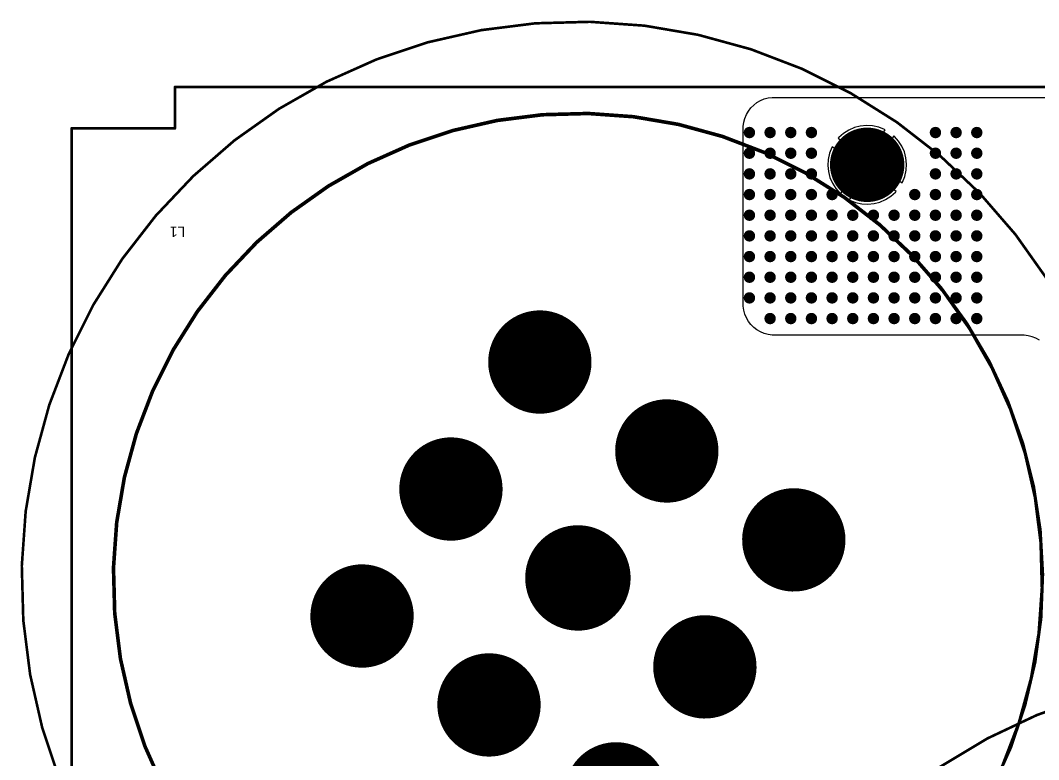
# Model space of a CAD drawing. Header units: millimetres. Extents: x -4 to 213, y -4 to 210.
# Drawn here: x 17.4 to 116, y 117.3 to 188.9 of the extents above; entities that cross this region are included whole.
import ezdxf

# ---------------------------------------------------------------- set-up
doc = ezdxf.new("R2010")
doc.units = ezdxf.units.MM
for name, color, linetype in [('BottomLayer', 5, 'Continuous'), ('BottomSolder', 6, 'Continuous'), ('Mechanical1', 6, 'Continuous'), ('Mechanical13', 56, 'Continuous'), ('Mechanical15', 56, 'Continuous'), ('MultiLayer', 9, 'Continuous'), ('PadHoleLayer', 156, 'Continuous'), ('TopLayer', 1, 'Continuous'), ('TopOverlay', 2, 'Continuous'), ('TopSolder', 216, 'Continuous'), ('ViaHoleLayer', 16, 'Continuous')]:
    doc.layers.add(name, color=color, linetype=linetype)

# ---------------------------------------------------------------- blocks, each defined once
blk = doc.blocks.new('DROSS__900_450_UH__R100230_041_000_33')
at = {"layer": 'Mechanical15', "const_width": 0.254}
blk.add_lwpolyline([(53.82509427999999, 0, 1), (-53.82509427999999, 0, 1)], format="xyb", close=True, dxfattribs=at)
blk = doc.blocks.new('DROSS__900_450_UH__R100230_041_000_48')
at = {"layer": 'BottomLayer'}
for points, const_width in [([(-2.50000008, 0, 1), (2.50000008, 0, 1)], 5.00000016), ([(47.04999987999999, 0, 1), (50.54999796, 0, 1)], 3.50000062)]:
    blk.add_lwpolyline(points, format="xyb", close=True, dxfattribs=dict(at, const_width=const_width))
at = {"layer": 'BottomSolder'}
for points, const_width in [([(-15.05080048, 15.00000048, 1), (-14.94920048, 15.00000048, 1)], 0.1016), ([(-0.05079746, 15.00000048, 1), (0.05080254, 15.00000048, 1)], 0.1016), ([(14.94920048, 15.00000048, 1), (15.05080048, 15.00000048, 1)], 0.1016), ([(-2.55080008, 0, 1), (2.55080008, 0, 1)], 5.101600159999999), ([(46.99919988, 0, 1), (50.60079795999999, 0, 1)], 3.60160062), ([(-15.05080048, 2.54e-06, 1), (-14.94920048, 2.54e-06, 1)], 0.1016), ([(14.94920048, -2.54e-06, 1), (15.05080048, -2.54e-06, 1)], 0.1016), ([(-0.05080254, -15.00000048, 1), (0.05079746, -15.00000048, 1)], 0.1016), ([(14.94920048, -15.00000048, 1), (15.05080048, -15.00000048, 1)], 0.1016)]:
    blk.add_lwpolyline(points, format="xyb", close=True, dxfattribs=dict(at, const_width=const_width))
at = {"layer": 'Mechanical13'}
for points, const_width in [([(44.90400722, 0, 1), (-44.90400722, 0, 1)], 0.254), ([(44.84050722, 0, 1), (44.96750721999999, 0, 1)], 0.127)]:
    blk.add_lwpolyline(points, format="xyb", close=True, dxfattribs=dict(at, const_width=const_width))
at = {"layer": 'Mechanical15'}
for points, const_width in [([(53.82509427999999, 0, 1), (-53.82509427999999, 0, 1)], 0.254), ([(53.76159428, 0, 1), (53.88859428, 0, 1)], 0.127)]:
    blk.add_lwpolyline(points, format="xyb", close=True, dxfattribs=dict(at, const_width=const_width))
at = {"layer": 'MultiLayer'}
for points, const_width in [([(-2.50000008, 0, 1), (2.50000008, 0, 1)], 5.00000016), ([(47.04999987999999, 0, 1), (50.54999796, 0, 1)], 3.50000062)]:
    blk.add_lwpolyline(points, format="xyb", close=True, dxfattribs=dict(at, const_width=const_width))
at = {"layer": 'PadHoleLayer'}
for points, const_width in [([(-17.50000056, 15.00000048, 1), (-12.5000004, 15.00000048, 1)], 5.00000016), ([(-2.49999754, 15.00000048, 1), (2.50000262, 15.00000048, 1)], 5.00000016), ([(12.5000004, 15.00000048, 1), (17.50000056, 15.00000048, 1)], 5.00000016), ([(-17.50000056, 2.54e-06, 1), (-12.5000004, 2.54e-06, 1)], 5.00000016), ([(12.5000004, -2.54e-06, 1), (17.50000056, -2.54e-06, 1)], 5.00000016), ([(-1.99999854, 0, 1), (1.99999854, 0, 1)], 3.99999962), ([(47.54999888, 0, 1), (50.04999896, 0, 1)], 2.50000008), ([(-17.50000056, -15.00000048, 1), (-12.5000004, -15.00000048, 1)], 5.00000016), ([(-2.50000262, -15.00000048, 1), (2.49999754, -15.00000048, 1)], 5.00000016), ([(12.5000004, -15.00000048, 1), (17.50000056, -15.00000048, 1)], 5.00000016)]:
    blk.add_lwpolyline(points, format="xyb", close=True, dxfattribs=dict(at, const_width=const_width))
at = {"layer": 'TopLayer'}
for points, const_width in [([(-2.50000008, 0, 1), (2.50000008, 0, 1)], 5.00000016), ([(47.04999987999999, 0, 1), (50.54999796, 0, 1)], 3.50000062)]:
    blk.add_lwpolyline(points, format="xyb", close=True, dxfattribs=dict(at, const_width=const_width))
at = {"layer": 'TopOverlay'}
for points, const_width in [([(44.99999889999999, 0, 1), (-44.99999889999999, 0, 1)], 0.254), ([(44.9364989, 0, 1), (45.0634989, 0, 1)], 0.127)]:
    blk.add_lwpolyline(points, format="xyb", close=True, dxfattribs=dict(at, const_width=const_width))
at = {"layer": 'TopSolder'}
for points, const_width in [([(-15.05080048, 15.00000048, 1), (-14.94920048, 15.00000048, 1)], 0.1016), ([(-0.05079746, 15.00000048, 1), (0.05080254, 15.00000048, 1)], 0.1016), ([(14.94920048, 15.00000048, 1), (15.05080048, 15.00000048, 1)], 0.1016), ([(-2.55080008, 0, 1), (2.55080008, 0, 1)], 5.101600159999999), ([(46.99919988, 0, 1), (50.60079795999999, 0, 1)], 3.60160062), ([(-15.05080048, 2.54e-06, 1), (-14.94920048, 2.54e-06, 1)], 0.1016), ([(14.94920048, -2.54e-06, 1), (15.05080048, -2.54e-06, 1)], 0.1016), ([(-0.05080254, -15.00000048, 1), (0.05079746, -15.00000048, 1)], 0.1016), ([(14.94920048, -15.00000048, 1), (15.05080048, -15.00000048, 1)], 0.1016)]:
    blk.add_lwpolyline(points, format="xyb", close=True, dxfattribs=dict(at, const_width=const_width))

msp = doc.modelspace()

# ---------------------------------------------------------------- linework, layer by layer
at = {"layer": 'BottomLayer'}
for p, q in [((89.4336032, 181.2468816), (89.81346527999999, 181.34866448)), ((89.81346527999999, 181.34866448), (90.2033629, 181.3999928)), ((90.2033629, 181.3999928), (90.39999445999999, 181.39999026)), ((90.39999445999999, 181.39999026), (144.39994234, 181.40000296)), ((87.90022551999999, 180.0702774), (88.13962814, 180.38227576)), ((88.13962814, 180.38227576), (88.4177048, 180.66035496)), ((88.4177048, 180.66035496), (88.72970061999999, 180.89975758)), ((88.72970061999999, 180.89975758), (89.07027652, 181.09638914)), ((89.07027652, 181.09638914), (89.4336032, 181.2468816)), ((87.45132369999999, 178.9865102), (87.55310404, 179.36637482)), ((87.55310404, 179.36637482), (87.70359649999999, 179.7297015)), ((87.70359649999999, 179.7297015), (87.90022551999999, 180.0702774)), ((87.39999791999999, 178.59661258), (87.45132369999999, 178.9865102)), ((87.40000046, 178.4000115), (87.39999791999999, 178.59661258)), ((87.40000554, 178.40000642), (87.40000046, 178.4000115)), ((87.40000046, 178.28036988), (87.400003, 178.39997594)), ((87.400003, 178.39997594), (87.40000807999999, 178.39997848)), ((87.40000807999999, 178.39997848), (87.40000554, 178.40000642)), ((87.39999538, 161.4000074), (87.40000046, 178.28036988)), ((87.39999284, 161.20337584), (87.39999538, 161.4000074)), ((87.45131862, 160.81347822), (87.39999284, 161.20337584)), ((87.55309896, 160.43361868), (87.45131862, 160.81347822)), ((87.70359142, 160.070292), (87.55309896, 160.43361868)), ((87.90022044, 159.7297161), (87.70359142, 160.070292)), ((88.13962052, 159.41772028), (87.90022044, 159.7297161)), ((88.41769717999999, 159.13964108), (88.13962052, 159.41772028)), ((88.72969046, 158.90023846), (88.41769717999999, 159.13964108)), ((89.07026382, 158.7036069), (88.72969046, 158.90023846)), ((89.43358796, 158.5531119), (89.07026382, 158.7036069)), ((89.8134475, 158.45132902), (89.43358796, 158.5531119)), ((90.20334512, 158.39999816), (89.8134475, 158.45132902)), ((90.39997414, 158.39999816), (90.20334512, 158.39999816)), ((90.399997, 158.39999562), (90.39997414, 158.39999816)), ((114.3999998, 158.39999308), (90.399997, 158.39999562)), ((114.59620718, 158.39357196), (114.3999998, 158.39999308)), ((114.98526914, 158.34235032), (114.59620718, 158.39357196)), ((115.36431588, 158.24078334), (114.98526914, 158.34235032)), ((115.72686278, 158.09061092), (115.36431588, 158.24078334)), ((116.06670716, 157.894401), (115.72686278, 158.09061092))]:
    msp.add_line(p, q, dxfattribs=at)
at = {"layer": 'BottomLayer', "const_width": 0.4499991}
for points in [[(87.77504669999999, 178.00009612, 1), (88.22504834, 178.00009612, 1)], [(89.77504778, 178.00009612, 1), (90.22504941999999, 178.00009612, 1)], [(91.77504886, 178.00009612, 1), (92.2250505, 178.00009612, 1)], [(93.77504993999999, 178.00009612, 1), (94.22505158, 178.00009612, 1)], [(105.77505642, 178.00009612, 1), (106.22505806, 178.00009612, 1)], [(107.7750575, 178.00009612, 1), (108.22505914, 178.00009612, 1)], [(109.77505858, 178.00009612, 1), (110.22506022, 178.00009612, 1)], [(87.77504669999999, 176.00009504, 1), (88.22504834, 176.00009504, 1)], [(89.77504778, 176.00009504, 1), (90.22504941999999, 176.00009504, 1)], [(91.77504886, 176.00009504, 1), (92.2250505, 176.00009504, 1)], [(93.77504993999999, 176.00009504, 1), (94.22505158, 176.00009504, 1)], [(105.77505642, 176.00009504, 1), (106.22505806, 176.00009504, 1)], [(107.7750575, 176.00009504, 1), (108.22505914, 176.00009504, 1)], [(109.77505858, 176.00009504, 1), (110.22506022, 176.00009504, 1)], [(87.77504669999999, 174.00009396, 1), (88.22504834, 174.00009396, 1)], [(89.77504778, 174.00009396, 1), (90.22504941999999, 174.00009396, 1)], [(91.77504886, 174.00009396, 1), (92.2250505, 174.00009396, 1)], [(93.77504993999999, 174.00009396, 1), (94.22505158, 174.00009396, 1)], [(105.77505642, 174.00009396, 1), (106.22505806, 174.00009396, 1)], [(107.7750575, 174.00009396, 1), (108.22505914, 174.00009396, 1)], [(109.77505858, 174.00009396, 1), (110.22506022, 174.00009396, 1)], [(87.77504669999999, 172.00009288, 1), (88.22504834, 172.00009288, 1)], [(89.77504778, 172.00009288, 1), (90.22504941999999, 172.00009288, 1)], [(91.77504886, 172.00009288, 1), (92.2250505, 172.00009288, 1)], [(93.77504993999999, 172.00009288, 1), (94.22505158, 172.00009288, 1)], [(95.77505101999999, 172.00009288, 1), (96.22505265999999, 172.00009288, 1)], [(103.77505534, 172.00009288, 1), (104.22505698, 172.00009288, 1)], [(105.77505642, 172.00009288, 1), (106.22505806, 172.00009288, 1)], [(107.7750575, 172.00009288, 1), (108.22505914, 172.00009288, 1)], [(109.77505858, 172.00009288, 1), (110.22506022, 172.00009288, 1)], [(87.77504669999999, 170.0000918, 1), (88.22504834, 170.0000918, 1)], [(89.77504778, 170.0000918, 1), (90.22504941999999, 170.0000918, 1)], [(91.77504886, 170.0000918, 1), (92.2250505, 170.0000918, 1)], [(93.77504993999999, 170.0000918, 1), (94.22505158, 170.0000918, 1)], [(95.77505101999999, 170.0000918, 1), (96.22505265999999, 170.0000918, 1)], [(97.7750521, 170.0000918, 1), (98.22505373999999, 170.0000918, 1)], [(99.77505318, 170.0000918, 1), (100.22505482, 170.0000918, 1)], [(101.77505426, 170.0000918, 1), (102.2250559, 170.0000918, 1)], [(103.77505534, 170.0000918, 1), (104.22505698, 170.0000918, 1)], [(105.77505642, 170.0000918, 1), (106.22505806, 170.0000918, 1)], [(107.7750575, 170.0000918, 1), (108.22505914, 170.0000918, 1)], [(109.77505858, 170.0000918, 1), (110.22506022, 170.0000918, 1)], [(87.77504669999999, 168.00009072, 1), (88.22504834, 168.00009072, 1)], [(89.77504778, 168.00009072, 1), (90.22504941999999, 168.00009072, 1)], [(91.77504886, 168.00009072, 1), (92.2250505, 168.00009072, 1)], [(93.77504993999999, 168.00009072, 1), (94.22505158, 168.00009072, 1)], [(95.77505101999999, 168.00009072, 1), (96.22505265999999, 168.00009072, 1)], [(97.7750521, 168.00009072, 1), (98.22505373999999, 168.00009072, 1)], [(99.77505318, 168.00009072, 1), (100.22505482, 168.00009072, 1)], [(101.77505426, 168.00009072, 1), (102.2250559, 168.00009072, 1)], [(103.77505534, 168.00009072, 1), (104.22505698, 168.00009072, 1)], [(105.77505642, 168.00009072, 1), (106.22505806, 168.00009072, 1)], [(107.7750575, 168.00009072, 1), (108.22505914, 168.00009072, 1)], [(109.77505858, 168.00009072, 1), (110.22506022, 168.00009072, 1)], [(87.77504669999999, 166.00008964, 1), (88.22504834, 166.00008964, 1)], [(89.77504778, 166.00008964, 1), (90.22504941999999, 166.00008964, 1)], [(91.77504886, 166.00008964, 1), (92.2250505, 166.00008964, 1)], [(93.77504993999999, 166.00008964, 1), (94.22505158, 166.00008964, 1)], [(95.77505101999999, 166.00008964, 1), (96.22505265999999, 166.00008964, 1)], [(97.7750521, 166.00008964, 1), (98.22505373999999, 166.00008964, 1)], [(99.77505318, 166.00008964, 1), (100.22505482, 166.00008964, 1)], [(101.77505426, 166.00008964, 1), (102.2250559, 166.00008964, 1)], [(103.77505534, 166.00008964, 1), (104.22505698, 166.00008964, 1)], [(105.77505642, 166.00008964, 1), (106.22505806, 166.00008964, 1)], [(107.7750575, 166.00008964, 1), (108.22505914, 166.00008964, 1)], [(109.77505858, 166.00008964, 1), (110.22506022, 166.00008964, 1)], [(87.77504669999999, 164.00008856, 1), (88.22504834, 164.00008856, 1)], [(89.77504778, 164.00008856, 1), (90.22504941999999, 164.00008856, 1)], [(91.77504886, 164.00008856, 1), (92.2250505, 164.00008856, 1)], [(93.77504993999999, 164.00008856, 1), (94.22505158, 164.00008856, 1)], [(95.77505101999999, 164.00008856, 1), (96.22505265999999, 164.00008856, 1)], [(97.7750521, 164.00008856, 1), (98.22505373999999, 164.00008856, 1)], [(99.77505318, 164.00008856, 1), (100.22505482, 164.00008856, 1)], [(101.77505426, 164.00008856, 1), (102.2250559, 164.00008856, 1)], [(103.77505534, 164.00008856, 1), (104.22505698, 164.00008856, 1)], [(105.77505642, 164.00008856, 1), (106.22505806, 164.00008856, 1)], [(107.7750575, 164.00008856, 1), (108.22505914, 164.00008856, 1)], [(109.77505858, 164.00008856, 1), (110.22506022, 164.00008856, 1)], [(87.77504669999999, 162.00008748, 1), (88.22504834, 162.00008748, 1)], [(89.77504778, 162.00008748, 1), (90.22504941999999, 162.00008748, 1)], [(91.77504886, 162.00008748, 1), (92.2250505, 162.00008748, 1)], [(93.77504993999999, 162.00008748, 1), (94.22505158, 162.00008748, 1)], [(95.77505101999999, 162.00008748, 1), (96.22505265999999, 162.00008748, 1)], [(97.7750521, 162.00008748, 1), (98.22505373999999, 162.00008748, 1)], [(99.77505318, 162.00008748, 1), (100.22505482, 162.00008748, 1)], [(101.77505426, 162.00008748, 1), (102.2250559, 162.00008748, 1)], [(103.77505534, 162.00008748, 1), (104.22505698, 162.00008748, 1)], [(105.77505642, 162.00008748, 1), (106.22505806, 162.00008748, 1)], [(107.7750575, 162.00008748, 1), (108.22505914, 162.00008748, 1)], [(109.77505858, 162.00008748, 1), (110.22506022, 162.00008748, 1)], [(89.77504778, 160.0000864, 1), (90.22504941999999, 160.0000864, 1)], [(91.77504886, 160.0000864, 1), (92.2250505, 160.0000864, 1)], [(93.77504993999999, 160.0000864, 1), (94.22505158, 160.0000864, 1)], [(95.77505101999999, 160.0000864, 1), (96.22505265999999, 160.0000864, 1)], [(97.7750521, 160.0000864, 1), (98.22505373999999, 160.0000864, 1)], [(99.77505318, 160.0000864, 1), (100.22505482, 160.0000864, 1)], [(101.77505426, 160.0000864, 1), (102.2250559, 160.0000864, 1)], [(103.77505534, 160.0000864, 1), (104.22505698, 160.0000864, 1)], [(105.77505642, 160.0000864, 1), (106.22505806, 160.0000864, 1)], [(107.7750575, 160.0000864, 1), (108.22505914, 160.0000864, 1)], [(109.77505858, 160.0000864, 1), (110.22506022, 160.0000864, 1)]]:
    msp.add_lwpolyline(points, format="xyb", close=True, dxfattribs=at)
at = {"layer": 'BottomSolder', "const_width": 0.5515991}
for points in [[(87.7242467, 178.00009612, 1), (88.27584834, 178.00009612, 1)], [(89.72424778, 178.00009612, 1), (90.27584942, 178.00009612, 1)], [(91.72424885999999, 178.00009612, 1), (92.27585049999999, 178.00009612, 1)], [(93.72424993999999, 178.00009612, 1), (94.27585158, 178.00009612, 1)], [(105.72425642, 178.00009612, 1), (106.27585806, 178.00009612, 1)], [(107.7242575, 178.00009612, 1), (108.27585914, 178.00009612, 1)], [(109.72425858, 178.00009612, 1), (110.27586022, 178.00009612, 1)], [(87.7242467, 176.00009504, 1), (88.27584834, 176.00009504, 1)], [(89.72424778, 176.00009504, 1), (90.27584942, 176.00009504, 1)], [(91.72424885999999, 176.00009504, 1), (92.27585049999999, 176.00009504, 1)], [(93.72424993999999, 176.00009504, 1), (94.27585158, 176.00009504, 1)], [(105.72425642, 176.00009504, 1), (106.27585806, 176.00009504, 1)], [(107.7242575, 176.00009504, 1), (108.27585914, 176.00009504, 1)], [(109.72425858, 176.00009504, 1), (110.27586022, 176.00009504, 1)], [(87.7242467, 174.00009396, 1), (88.27584834, 174.00009396, 1)], [(89.72424778, 174.00009396, 1), (90.27584942, 174.00009396, 1)], [(91.72424885999999, 174.00009396, 1), (92.27585049999999, 174.00009396, 1)], [(93.72424993999999, 174.00009396, 1), (94.27585158, 174.00009396, 1)], [(105.72425642, 174.00009396, 1), (106.27585806, 174.00009396, 1)], [(107.7242575, 174.00009396, 1), (108.27585914, 174.00009396, 1)], [(109.72425858, 174.00009396, 1), (110.27586022, 174.00009396, 1)], [(87.7242467, 172.00009288, 1), (88.27584834, 172.00009288, 1)], [(89.72424778, 172.00009288, 1), (90.27584942, 172.00009288, 1)], [(91.72424885999999, 172.00009288, 1), (92.27585049999999, 172.00009288, 1)], [(93.72424993999999, 172.00009288, 1), (94.27585158, 172.00009288, 1)], [(95.72425102, 172.00009288, 1), (96.27585266, 172.00009288, 1)], [(103.72425534, 172.00009288, 1), (104.27585698, 172.00009288, 1)], [(105.72425642, 172.00009288, 1), (106.27585806, 172.00009288, 1)], [(107.7242575, 172.00009288, 1), (108.27585914, 172.00009288, 1)], [(109.72425858, 172.00009288, 1), (110.27586022, 172.00009288, 1)], [(87.7242467, 170.0000918, 1), (88.27584834, 170.0000918, 1)], [(89.72424778, 170.0000918, 1), (90.27584942, 170.0000918, 1)], [(91.72424885999999, 170.0000918, 1), (92.27585049999999, 170.0000918, 1)], [(93.72424993999999, 170.0000918, 1), (94.27585158, 170.0000918, 1)], [(95.72425102, 170.0000918, 1), (96.27585266, 170.0000918, 1)], [(97.7242521, 170.0000918, 1), (98.27585373999999, 170.0000918, 1)], [(99.72425317999999, 170.0000918, 1), (100.27585482, 170.0000918, 1)], [(101.72425426, 170.0000918, 1), (102.2758559, 170.0000918, 1)], [(103.72425534, 170.0000918, 1), (104.27585698, 170.0000918, 1)], [(105.72425642, 170.0000918, 1), (106.27585806, 170.0000918, 1)], [(107.7242575, 170.0000918, 1), (108.27585914, 170.0000918, 1)], [(109.72425858, 170.0000918, 1), (110.27586022, 170.0000918, 1)], [(87.7242467, 168.00009072, 1), (88.27584834, 168.00009072, 1)], [(89.72424778, 168.00009072, 1), (90.27584942, 168.00009072, 1)], [(91.72424885999999, 168.00009072, 1), (92.27585049999999, 168.00009072, 1)], [(93.72424993999999, 168.00009072, 1), (94.27585158, 168.00009072, 1)], [(95.72425102, 168.00009072, 1), (96.27585266, 168.00009072, 1)], [(97.7242521, 168.00009072, 1), (98.27585373999999, 168.00009072, 1)], [(99.72425317999999, 168.00009072, 1), (100.27585482, 168.00009072, 1)], [(101.72425426, 168.00009072, 1), (102.2758559, 168.00009072, 1)], [(103.72425534, 168.00009072, 1), (104.27585698, 168.00009072, 1)], [(105.72425642, 168.00009072, 1), (106.27585806, 168.00009072, 1)], [(107.7242575, 168.00009072, 1), (108.27585914, 168.00009072, 1)], [(109.72425858, 168.00009072, 1), (110.27586022, 168.00009072, 1)], [(87.7242467, 166.00008964, 1), (88.27584834, 166.00008964, 1)], [(89.72424778, 166.00008964, 1), (90.27584942, 166.00008964, 1)], [(91.72424885999999, 166.00008964, 1), (92.27585049999999, 166.00008964, 1)], [(93.72424993999999, 166.00008964, 1), (94.27585158, 166.00008964, 1)], [(95.72425102, 166.00008964, 1), (96.27585266, 166.00008964, 1)], [(97.7242521, 166.00008964, 1), (98.27585373999999, 166.00008964, 1)], [(99.72425317999999, 166.00008964, 1), (100.27585482, 166.00008964, 1)], [(101.72425426, 166.00008964, 1), (102.2758559, 166.00008964, 1)], [(103.72425534, 166.00008964, 1), (104.27585698, 166.00008964, 1)], [(105.72425642, 166.00008964, 1), (106.27585806, 166.00008964, 1)], [(107.7242575, 166.00008964, 1), (108.27585914, 166.00008964, 1)], [(109.72425858, 166.00008964, 1), (110.27586022, 166.00008964, 1)], [(87.7242467, 164.00008856, 1), (88.27584834, 164.00008856, 1)], [(89.72424778, 164.00008856, 1), (90.27584942, 164.00008856, 1)], [(91.72424885999999, 164.00008856, 1), (92.27585049999999, 164.00008856, 1)], [(93.72424993999999, 164.00008856, 1), (94.27585158, 164.00008856, 1)], [(95.72425102, 164.00008856, 1), (96.27585266, 164.00008856, 1)], [(97.7242521, 164.00008856, 1), (98.27585373999999, 164.00008856, 1)], [(99.72425317999999, 164.00008856, 1), (100.27585482, 164.00008856, 1)], [(101.72425426, 164.00008856, 1), (102.2758559, 164.00008856, 1)], [(103.72425534, 164.00008856, 1), (104.27585698, 164.00008856, 1)], [(105.72425642, 164.00008856, 1), (106.27585806, 164.00008856, 1)], [(107.7242575, 164.00008856, 1), (108.27585914, 164.00008856, 1)], [(109.72425858, 164.00008856, 1), (110.27586022, 164.00008856, 1)], [(87.7242467, 162.00008748, 1), (88.27584834, 162.00008748, 1)], [(89.72424778, 162.00008748, 1), (90.27584942, 162.00008748, 1)], [(91.72424885999999, 162.00008748, 1), (92.27585049999999, 162.00008748, 1)], [(93.72424993999999, 162.00008748, 1), (94.27585158, 162.00008748, 1)], [(95.72425102, 162.00008748, 1), (96.27585266, 162.00008748, 1)], [(97.7242521, 162.00008748, 1), (98.27585373999999, 162.00008748, 1)], [(99.72425317999999, 162.00008748, 1), (100.27585482, 162.00008748, 1)], [(101.72425426, 162.00008748, 1), (102.2758559, 162.00008748, 1)], [(103.72425534, 162.00008748, 1), (104.27585698, 162.00008748, 1)], [(105.72425642, 162.00008748, 1), (106.27585806, 162.00008748, 1)], [(107.7242575, 162.00008748, 1), (108.27585914, 162.00008748, 1)], [(109.72425858, 162.00008748, 1), (110.27586022, 162.00008748, 1)], [(89.72424778, 160.0000864, 1), (90.27584942, 160.0000864, 1)], [(91.72424885999999, 160.0000864, 1), (92.27585049999999, 160.0000864, 1)], [(93.72424993999999, 160.0000864, 1), (94.27585158, 160.0000864, 1)], [(95.72425102, 160.0000864, 1), (96.27585266, 160.0000864, 1)], [(97.7242521, 160.0000864, 1), (98.27585373999999, 160.0000864, 1)], [(99.72425317999999, 160.0000864, 1), (100.27585482, 160.0000864, 1)], [(101.72425426, 160.0000864, 1), (102.2758559, 160.0000864, 1)], [(103.72425534, 160.0000864, 1), (104.27585698, 160.0000864, 1)], [(105.72425642, 160.0000864, 1), (106.27585806, 160.0000864, 1)], [(107.7242575, 160.0000864, 1), (108.27585914, 160.0000864, 1)], [(109.72425858, 160.0000864, 1), (110.27586022, 160.0000864, 1)]]:
    msp.add_lwpolyline(points, format="xyb", close=True, dxfattribs=at)
at = {"layer": 'Mechanical1', "const_width": 0.254}
for points in [[(32.40000124, 182.40000096), (175.39999972, 182.40000096)], [(32.40000124, 178.3999988), (32.40000124, 182.40000096)], [(22.40000092, 30.40000016), (22.40000092, 178.3999988)], [(22.40000092, 178.3999988), (32.40000124, 178.3999988)]]:
    msp.add_lwpolyline(points, dxfattribs=at)
at = {"layer": 'Mechanical1', "const_width": 0.127}
for points in [[(32.33650124, 182.40000096, 1), (32.46350124, 182.40000096, 1)], [(32.33650124, 182.40000096, 1), (32.46350124, 182.40000096, 1)], [(22.33650092, 178.3999988, 1), (22.46350092, 178.3999988, 1)], [(22.33650092, 178.3999988, 1), (22.46350092, 178.3999988, 1)], [(32.33650124, 178.3999988, 1), (32.46350124, 178.3999988, 1)], [(32.33650124, 178.3999988, 1), (32.46350124, 178.3999988, 1)]]:
    msp.add_lwpolyline(points, format="xyb", close=True, dxfattribs=at)
at = {"layer": 'MultiLayer', "const_width": 0.4499991}
for points in [[(87.77504669999999, 178.00009612, 1), (88.22504834, 178.00009612, 1)], [(89.77504778, 178.00009612, 1), (90.22504941999999, 178.00009612, 1)], [(91.77504886, 178.00009612, 1), (92.2250505, 178.00009612, 1)], [(93.77504993999999, 178.00009612, 1), (94.22505158, 178.00009612, 1)], [(105.77505642, 178.00009612, 1), (106.22505806, 178.00009612, 1)], [(107.7750575, 178.00009612, 1), (108.22505914, 178.00009612, 1)], [(109.77505858, 178.00009612, 1), (110.22506022, 178.00009612, 1)], [(87.77504669999999, 176.00009504, 1), (88.22504834, 176.00009504, 1)], [(89.77504778, 176.00009504, 1), (90.22504941999999, 176.00009504, 1)], [(91.77504886, 176.00009504, 1), (92.2250505, 176.00009504, 1)], [(93.77504993999999, 176.00009504, 1), (94.22505158, 176.00009504, 1)], [(105.77505642, 176.00009504, 1), (106.22505806, 176.00009504, 1)], [(107.7750575, 176.00009504, 1), (108.22505914, 176.00009504, 1)], [(109.77505858, 176.00009504, 1), (110.22506022, 176.00009504, 1)], [(87.77504669999999, 174.00009396, 1), (88.22504834, 174.00009396, 1)], [(89.77504778, 174.00009396, 1), (90.22504941999999, 174.00009396, 1)], [(91.77504886, 174.00009396, 1), (92.2250505, 174.00009396, 1)], [(93.77504993999999, 174.00009396, 1), (94.22505158, 174.00009396, 1)], [(105.77505642, 174.00009396, 1), (106.22505806, 174.00009396, 1)], [(107.7750575, 174.00009396, 1), (108.22505914, 174.00009396, 1)], [(109.77505858, 174.00009396, 1), (110.22506022, 174.00009396, 1)], [(87.77504669999999, 172.00009288, 1), (88.22504834, 172.00009288, 1)], [(89.77504778, 172.00009288, 1), (90.22504941999999, 172.00009288, 1)], [(91.77504886, 172.00009288, 1), (92.2250505, 172.00009288, 1)], [(93.77504993999999, 172.00009288, 1), (94.22505158, 172.00009288, 1)], [(95.77505101999999, 172.00009288, 1), (96.22505265999999, 172.00009288, 1)], [(103.77505534, 172.00009288, 1), (104.22505698, 172.00009288, 1)], [(105.77505642, 172.00009288, 1), (106.22505806, 172.00009288, 1)], [(107.7750575, 172.00009288, 1), (108.22505914, 172.00009288, 1)], [(109.77505858, 172.00009288, 1), (110.22506022, 172.00009288, 1)], [(87.77504669999999, 170.0000918, 1), (88.22504834, 170.0000918, 1)], [(89.77504778, 170.0000918, 1), (90.22504941999999, 170.0000918, 1)], [(91.77504886, 170.0000918, 1), (92.2250505, 170.0000918, 1)], [(93.77504993999999, 170.0000918, 1), (94.22505158, 170.0000918, 1)], [(95.77505101999999, 170.0000918, 1), (96.22505265999999, 170.0000918, 1)], [(97.7750521, 170.0000918, 1), (98.22505373999999, 170.0000918, 1)], [(99.77505318, 170.0000918, 1), (100.22505482, 170.0000918, 1)], [(101.77505426, 170.0000918, 1), (102.2250559, 170.0000918, 1)], [(103.77505534, 170.0000918, 1), (104.22505698, 170.0000918, 1)], [(105.77505642, 170.0000918, 1), (106.22505806, 170.0000918, 1)], [(107.7750575, 170.0000918, 1), (108.22505914, 170.0000918, 1)], [(109.77505858, 170.0000918, 1), (110.22506022, 170.0000918, 1)], [(87.77504669999999, 168.00009072, 1), (88.22504834, 168.00009072, 1)], [(89.77504778, 168.00009072, 1), (90.22504941999999, 168.00009072, 1)], [(91.77504886, 168.00009072, 1), (92.2250505, 168.00009072, 1)], [(93.77504993999999, 168.00009072, 1), (94.22505158, 168.00009072, 1)], [(95.77505101999999, 168.00009072, 1), (96.22505265999999, 168.00009072, 1)], [(97.7750521, 168.00009072, 1), (98.22505373999999, 168.00009072, 1)], [(99.77505318, 168.00009072, 1), (100.22505482, 168.00009072, 1)], [(101.77505426, 168.00009072, 1), (102.2250559, 168.00009072, 1)], [(103.77505534, 168.00009072, 1), (104.22505698, 168.00009072, 1)], [(105.77505642, 168.00009072, 1), (106.22505806, 168.00009072, 1)], [(107.7750575, 168.00009072, 1), (108.22505914, 168.00009072, 1)], [(109.77505858, 168.00009072, 1), (110.22506022, 168.00009072, 1)], [(87.77504669999999, 166.00008964, 1), (88.22504834, 166.00008964, 1)], [(89.77504778, 166.00008964, 1), (90.22504941999999, 166.00008964, 1)], [(91.77504886, 166.00008964, 1), (92.2250505, 166.00008964, 1)], [(93.77504993999999, 166.00008964, 1), (94.22505158, 166.00008964, 1)], [(95.77505101999999, 166.00008964, 1), (96.22505265999999, 166.00008964, 1)], [(97.7750521, 166.00008964, 1), (98.22505373999999, 166.00008964, 1)], [(99.77505318, 166.00008964, 1), (100.22505482, 166.00008964, 1)], [(101.77505426, 166.00008964, 1), (102.2250559, 166.00008964, 1)], [(103.77505534, 166.00008964, 1), (104.22505698, 166.00008964, 1)], [(105.77505642, 166.00008964, 1), (106.22505806, 166.00008964, 1)], [(107.7750575, 166.00008964, 1), (108.22505914, 166.00008964, 1)], [(109.77505858, 166.00008964, 1), (110.22506022, 166.00008964, 1)], [(87.77504669999999, 164.00008856, 1), (88.22504834, 164.00008856, 1)], [(89.77504778, 164.00008856, 1), (90.22504941999999, 164.00008856, 1)], [(91.77504886, 164.00008856, 1), (92.2250505, 164.00008856, 1)], [(93.77504993999999, 164.00008856, 1), (94.22505158, 164.00008856, 1)], [(95.77505101999999, 164.00008856, 1), (96.22505265999999, 164.00008856, 1)], [(97.7750521, 164.00008856, 1), (98.22505373999999, 164.00008856, 1)], [(99.77505318, 164.00008856, 1), (100.22505482, 164.00008856, 1)], [(101.77505426, 164.00008856, 1), (102.2250559, 164.00008856, 1)], [(103.77505534, 164.00008856, 1), (104.22505698, 164.00008856, 1)], [(105.77505642, 164.00008856, 1), (106.22505806, 164.00008856, 1)], [(107.7750575, 164.00008856, 1), (108.22505914, 164.00008856, 1)], [(109.77505858, 164.00008856, 1), (110.22506022, 164.00008856, 1)], [(87.77504669999999, 162.00008748, 1), (88.22504834, 162.00008748, 1)], [(89.77504778, 162.00008748, 1), (90.22504941999999, 162.00008748, 1)], [(91.77504886, 162.00008748, 1), (92.2250505, 162.00008748, 1)], [(93.77504993999999, 162.00008748, 1), (94.22505158, 162.00008748, 1)], [(95.77505101999999, 162.00008748, 1), (96.22505265999999, 162.00008748, 1)], [(97.7750521, 162.00008748, 1), (98.22505373999999, 162.00008748, 1)], [(99.77505318, 162.00008748, 1), (100.22505482, 162.00008748, 1)], [(101.77505426, 162.00008748, 1), (102.2250559, 162.00008748, 1)], [(103.77505534, 162.00008748, 1), (104.22505698, 162.00008748, 1)], [(105.77505642, 162.00008748, 1), (106.22505806, 162.00008748, 1)], [(107.7750575, 162.00008748, 1), (108.22505914, 162.00008748, 1)], [(109.77505858, 162.00008748, 1), (110.22506022, 162.00008748, 1)], [(89.77504778, 160.0000864, 1), (90.22504941999999, 160.0000864, 1)], [(91.77504886, 160.0000864, 1), (92.2250505, 160.0000864, 1)], [(93.77504993999999, 160.0000864, 1), (94.22505158, 160.0000864, 1)], [(95.77505101999999, 160.0000864, 1), (96.22505265999999, 160.0000864, 1)], [(97.7750521, 160.0000864, 1), (98.22505373999999, 160.0000864, 1)], [(99.77505318, 160.0000864, 1), (100.22505482, 160.0000864, 1)], [(101.77505426, 160.0000864, 1), (102.2250559, 160.0000864, 1)], [(103.77505534, 160.0000864, 1), (104.22505698, 160.0000864, 1)], [(105.77505642, 160.0000864, 1), (106.22505806, 160.0000864, 1)], [(107.7750575, 160.0000864, 1), (108.22505914, 160.0000864, 1)], [(109.77505858, 160.0000864, 1), (110.22506022, 160.0000864, 1)]]:
    msp.add_lwpolyline(points, format="xyb", close=True, dxfattribs=at)
at = {"layer": 'TopLayer'}
for p, q in [((89.43359557999999, 181.24688668), (89.8134602, 181.34866956)), ((89.8134602, 181.34866956), (90.2033629, 181.39999534)), ((90.2033629, 181.39999534), (90.39999445999999, 181.39999026)), ((90.39999445999999, 181.39999026), (141.89982288, 181.40001058)), ((87.90021028, 180.07027486), (88.13961035999999, 180.38227576)), ((88.13961035999999, 180.38227576), (88.41768956, 180.6603575)), ((88.41768956, 180.6603575), (88.72968791999999, 180.89976266)), ((88.72968791999999, 180.89976266), (89.07026635999999, 181.09639422)), ((89.07026635999999, 181.09639422), (89.43359557999999, 181.24688668)), ((87.45131354, 178.9864975), (87.55309134, 179.36636466)), ((87.55309134, 179.36636466), (87.70358125999999, 179.72969642)), ((87.70358125999999, 179.72969642), (87.90021028, 180.07027486)), ((87.3999903, 178.5965948), (87.45131354, 178.9864975)), ((87.39999791999999, 178.39997086), (87.3999903, 178.5965948)), ((87.400003, 178.39996832), (87.39999791999999, 178.39997086)), ((87.39999791999999, 178.28033432), (87.40000046, 178.3999607)), ((87.40000046, 178.3999607), (87.400003, 178.39996832)), ((98.14953953999999, 178.47869816), (97.60101637999999, 178.2401947)), ((98.72862144, 178.6284591), (98.14953953999999, 178.47869816)), ((99.32399998, 178.68578944), (98.72862144, 178.6284591)), ((99.92101681999999, 178.6492744), (99.32399998, 178.68578944)), ((100.50497298, 178.51981314), (99.92101681999999, 178.6492744)), ((101.06148698, 178.3005959), (100.50497298, 178.51981314)), ((87.40000046, 161.39999978), (87.39999791999999, 178.28033432)), ((96.64857988, 177.52248214), (96.58713981999999, 177.44794838)), ((96.58713981999999, 177.44794838), (99.26773136, 175.57097728)), ((97.09655714, 177.91881612), (96.64857988, 177.52248214)), ((97.60101637999999, 178.2401947), (97.09655714, 177.91881612)), ((99.26773136, 175.57097728), (101.144705, 178.25157644)), ((101.96385754, 177.67800126), (100.08688136, 174.9974021)), ((101.144705, 178.25157644), (101.06148698, 178.3005959)), ((102.03838876, 177.61656374), (101.96385754, 177.67800126)), ((102.43472274, 177.16858648), (102.03838876, 177.61656374)), ((95.96454772, 176.54558036), (95.74533047999999, 175.98906636)), ((96.01356718, 176.62879584), (95.96454772, 176.54558036)), ((98.69415618, 174.75182728), (96.01356718, 176.62879584)), ((102.75610132, 176.66412724), (102.43472274, 177.16858648)), ((102.99460478, 176.11560408), (102.75610132, 176.66412724)), ((95.61586922, 175.4051102), (95.57935418, 174.80809336)), ((95.74533047999999, 175.98906636), (95.61586922, 175.4051102)), ((103.14436572, 175.53652218), (102.99460478, 176.11560408)), ((103.20169606, 174.94114364), (103.14436572, 175.53652218)), ((95.57935418, 174.80809336), (95.63668451999999, 174.21271482)), ((96.81718762, 172.07123828), (98.69415618, 174.75182728)), ((100.08688136, 174.9974021), (102.76747798, 173.12042846)), ((103.16518102, 174.3441268), (103.20169606, 174.94114364)), ((95.63668451999999, 174.21271482), (95.78644546, 173.63363292)), ((95.78644546, 173.63363292), (96.02494892, 173.08510976)), ((99.51330618, 174.1782521), (97.63633761999999, 171.4976631)), ((102.1939028, 172.30127846), (99.51330618, 174.1782521)), ((102.81650252, 173.20365664), (103.03571976, 173.76017064)), ((103.03571976, 173.76017064), (103.16518102, 174.3441268)), ((96.02494892, 173.08510976), (96.3463275, 172.58065052)), ((96.3463275, 172.58065052), (96.74266148, 172.13267326)), ((102.76747798, 173.12042846), (102.81650252, 173.20365664)), ((96.74266148, 172.13267326), (96.81718762, 172.07123828)), ((97.63633761999999, 171.4976631), (97.71956326, 171.4486411)), ((100.6315107, 171.27053884), (101.18003386, 171.5090423)), ((101.18003386, 171.5090423), (101.6844931, 171.83042088)), ((101.6844931, 171.83042088), (102.13247036, 172.22675486)), ((102.13247036, 172.22675486), (102.1939028, 172.30127846)), ((97.71956326, 171.4486411), (98.27607726, 171.22942386)), ((98.27607726, 171.22942386), (98.86003342, 171.0999626)), ((98.86003342, 171.0999626), (99.45705025999999, 171.06344756)), ((99.45705025999999, 171.06344756), (100.0524288, 171.1207779)), ((100.0524288, 171.1207779), (100.6315107, 171.27053884)), ((87.39999538, 161.20336822), (87.40000046, 161.39999978)), ((87.45132115999999, 160.81347314), (87.39999538, 161.20336822)), ((87.55309896, 160.4336136), (87.45132115999999, 160.81347314)), ((87.70358888, 160.07028946), (87.55309896, 160.4336136)), ((87.90021282, 159.7297161), (87.70358888, 160.07028946)), ((88.13961289999999, 159.41772028), (87.90021282, 159.7297161)), ((88.41768447999999, 159.13964108), (88.13961289999999, 159.41772028)), ((88.72967776, 158.90023846), (88.41768447999999, 159.13964108)), ((89.07024604, 158.7036069), (88.72967776, 158.90023846)), ((89.43357017999999, 158.5531119), (89.07024604, 158.7036069)), ((89.81342717999999, 158.45132902), (89.43357017999999, 158.5531119)), ((90.20332226, 158.39999816), (89.81342717999999, 158.45132902)), ((90.39995128, 158.39999816), (90.20332226, 158.39999816)), ((90.399997, 158.39999562), (90.39995128, 158.39999816)), ((114.3999998, 158.39999308), (90.399997, 158.39999562)), ((114.59620718, 158.39357196), (114.3999998, 158.39999308)), ((114.98526914, 158.34235032), (114.59620718, 158.39357196)), ((115.36431334, 158.24078334), (114.98526914, 158.34235032)), ((115.72686024, 158.09061092), (115.36431334, 158.24078334)), ((116.06670208, 157.89439846), (115.72686024, 158.09061092))]:
    msp.add_line(p, q, dxfattribs=at)
at = {"layer": 'TopLayer', "const_width": 0.4499991}
for points in [[(87.77504669999999, 178.00009612, 1), (88.22504834, 178.00009612, 1)], [(89.77504778, 178.00009612, 1), (90.22504941999999, 178.00009612, 1)], [(91.77504886, 178.00009612, 1), (92.2250505, 178.00009612, 1)], [(93.77504993999999, 178.00009612, 1), (94.22505158, 178.00009612, 1)], [(105.77505642, 178.00009612, 1), (106.22505806, 178.00009612, 1)], [(107.7750575, 178.00009612, 1), (108.22505914, 178.00009612, 1)], [(109.77505858, 178.00009612, 1), (110.22506022, 178.00009612, 1)], [(87.77504669999999, 176.00009504, 1), (88.22504834, 176.00009504, 1)], [(89.77504778, 176.00009504, 1), (90.22504941999999, 176.00009504, 1)], [(91.77504886, 176.00009504, 1), (92.2250505, 176.00009504, 1)], [(93.77504993999999, 176.00009504, 1), (94.22505158, 176.00009504, 1)], [(105.77505642, 176.00009504, 1), (106.22505806, 176.00009504, 1)], [(107.7750575, 176.00009504, 1), (108.22505914, 176.00009504, 1)], [(109.77505858, 176.00009504, 1), (110.22506022, 176.00009504, 1)], [(87.77504669999999, 174.00009396, 1), (88.22504834, 174.00009396, 1)], [(89.77504778, 174.00009396, 1), (90.22504941999999, 174.00009396, 1)], [(91.77504886, 174.00009396, 1), (92.2250505, 174.00009396, 1)], [(93.77504993999999, 174.00009396, 1), (94.22505158, 174.00009396, 1)], [(105.77505642, 174.00009396, 1), (106.22505806, 174.00009396, 1)], [(107.7750575, 174.00009396, 1), (108.22505914, 174.00009396, 1)], [(109.77505858, 174.00009396, 1), (110.22506022, 174.00009396, 1)], [(87.77504669999999, 172.00009288, 1), (88.22504834, 172.00009288, 1)], [(89.77504778, 172.00009288, 1), (90.22504941999999, 172.00009288, 1)], [(91.77504886, 172.00009288, 1), (92.2250505, 172.00009288, 1)], [(93.77504993999999, 172.00009288, 1), (94.22505158, 172.00009288, 1)], [(95.77505101999999, 172.00009288, 1), (96.22505265999999, 172.00009288, 1)], [(103.77505534, 172.00009288, 1), (104.22505698, 172.00009288, 1)], [(105.77505642, 172.00009288, 1), (106.22505806, 172.00009288, 1)], [(107.7750575, 172.00009288, 1), (108.22505914, 172.00009288, 1)], [(109.77505858, 172.00009288, 1), (110.22506022, 172.00009288, 1)], [(87.77504669999999, 170.0000918, 1), (88.22504834, 170.0000918, 1)], [(89.77504778, 170.0000918, 1), (90.22504941999999, 170.0000918, 1)], [(91.77504886, 170.0000918, 1), (92.2250505, 170.0000918, 1)], [(93.77504993999999, 170.0000918, 1), (94.22505158, 170.0000918, 1)], [(95.77505101999999, 170.0000918, 1), (96.22505265999999, 170.0000918, 1)], [(97.7750521, 170.0000918, 1), (98.22505373999999, 170.0000918, 1)], [(99.77505318, 170.0000918, 1), (100.22505482, 170.0000918, 1)], [(101.77505426, 170.0000918, 1), (102.2250559, 170.0000918, 1)], [(103.77505534, 170.0000918, 1), (104.22505698, 170.0000918, 1)], [(105.77505642, 170.0000918, 1), (106.22505806, 170.0000918, 1)], [(107.7750575, 170.0000918, 1), (108.22505914, 170.0000918, 1)], [(109.77505858, 170.0000918, 1), (110.22506022, 170.0000918, 1)], [(87.77504669999999, 168.00009072, 1), (88.22504834, 168.00009072, 1)], [(89.77504778, 168.00009072, 1), (90.22504941999999, 168.00009072, 1)], [(91.77504886, 168.00009072, 1), (92.2250505, 168.00009072, 1)], [(93.77504993999999, 168.00009072, 1), (94.22505158, 168.00009072, 1)], [(95.77505101999999, 168.00009072, 1), (96.22505265999999, 168.00009072, 1)], [(97.7750521, 168.00009072, 1), (98.22505373999999, 168.00009072, 1)], [(99.77505318, 168.00009072, 1), (100.22505482, 168.00009072, 1)], [(101.77505426, 168.00009072, 1), (102.2250559, 168.00009072, 1)], [(103.77505534, 168.00009072, 1), (104.22505698, 168.00009072, 1)], [(105.77505642, 168.00009072, 1), (106.22505806, 168.00009072, 1)], [(107.7750575, 168.00009072, 1), (108.22505914, 168.00009072, 1)], [(109.77505858, 168.00009072, 1), (110.22506022, 168.00009072, 1)], [(87.77504669999999, 166.00008964, 1), (88.22504834, 166.00008964, 1)], [(89.77504778, 166.00008964, 1), (90.22504941999999, 166.00008964, 1)], [(91.77504886, 166.00008964, 1), (92.2250505, 166.00008964, 1)], [(93.77504993999999, 166.00008964, 1), (94.22505158, 166.00008964, 1)], [(95.77505101999999, 166.00008964, 1), (96.22505265999999, 166.00008964, 1)], [(97.7750521, 166.00008964, 1), (98.22505373999999, 166.00008964, 1)], [(99.77505318, 166.00008964, 1), (100.22505482, 166.00008964, 1)], [(101.77505426, 166.00008964, 1), (102.2250559, 166.00008964, 1)], [(103.77505534, 166.00008964, 1), (104.22505698, 166.00008964, 1)], [(105.77505642, 166.00008964, 1), (106.22505806, 166.00008964, 1)], [(107.7750575, 166.00008964, 1), (108.22505914, 166.00008964, 1)], [(109.77505858, 166.00008964, 1), (110.22506022, 166.00008964, 1)], [(87.77504669999999, 164.00008856, 1), (88.22504834, 164.00008856, 1)], [(89.77504778, 164.00008856, 1), (90.22504941999999, 164.00008856, 1)], [(91.77504886, 164.00008856, 1), (92.2250505, 164.00008856, 1)], [(93.77504993999999, 164.00008856, 1), (94.22505158, 164.00008856, 1)], [(95.77505101999999, 164.00008856, 1), (96.22505265999999, 164.00008856, 1)], [(97.7750521, 164.00008856, 1), (98.22505373999999, 164.00008856, 1)], [(99.77505318, 164.00008856, 1), (100.22505482, 164.00008856, 1)], [(101.77505426, 164.00008856, 1), (102.2250559, 164.00008856, 1)], [(103.77505534, 164.00008856, 1), (104.22505698, 164.00008856, 1)], [(105.77505642, 164.00008856, 1), (106.22505806, 164.00008856, 1)], [(107.7750575, 164.00008856, 1), (108.22505914, 164.00008856, 1)], [(109.77505858, 164.00008856, 1), (110.22506022, 164.00008856, 1)], [(87.77504669999999, 162.00008748, 1), (88.22504834, 162.00008748, 1)], [(89.77504778, 162.00008748, 1), (90.22504941999999, 162.00008748, 1)], [(91.77504886, 162.00008748, 1), (92.2250505, 162.00008748, 1)], [(93.77504993999999, 162.00008748, 1), (94.22505158, 162.00008748, 1)], [(95.77505101999999, 162.00008748, 1), (96.22505265999999, 162.00008748, 1)], [(97.7750521, 162.00008748, 1), (98.22505373999999, 162.00008748, 1)], [(99.77505318, 162.00008748, 1), (100.22505482, 162.00008748, 1)], [(101.77505426, 162.00008748, 1), (102.2250559, 162.00008748, 1)], [(103.77505534, 162.00008748, 1), (104.22505698, 162.00008748, 1)], [(105.77505642, 162.00008748, 1), (106.22505806, 162.00008748, 1)], [(107.7750575, 162.00008748, 1), (108.22505914, 162.00008748, 1)], [(109.77505858, 162.00008748, 1), (110.22506022, 162.00008748, 1)], [(89.77504778, 160.0000864, 1), (90.22504941999999, 160.0000864, 1)], [(91.77504886, 160.0000864, 1), (92.2250505, 160.0000864, 1)], [(93.77504993999999, 160.0000864, 1), (94.22505158, 160.0000864, 1)], [(95.77505101999999, 160.0000864, 1), (96.22505265999999, 160.0000864, 1)], [(97.7750521, 160.0000864, 1), (98.22505373999999, 160.0000864, 1)], [(99.77505318, 160.0000864, 1), (100.22505482, 160.0000864, 1)], [(101.77505426, 160.0000864, 1), (102.2250559, 160.0000864, 1)], [(103.77505534, 160.0000864, 1), (104.22505698, 160.0000864, 1)], [(105.77505642, 160.0000864, 1), (106.22505806, 160.0000864, 1)], [(107.7750575, 160.0000864, 1), (108.22505914, 160.0000864, 1)], [(109.77505858, 160.0000864, 1), (110.22506022, 160.0000864, 1)]]:
    msp.add_lwpolyline(points, format="xyb", close=True, dxfattribs=at)
at = {"layer": 'TopSolder', "const_width": 0.5515991}
for points in [[(87.7242467, 178.00009612, 1), (88.27584834, 178.00009612, 1)], [(89.72424778, 178.00009612, 1), (90.27584942, 178.00009612, 1)], [(91.72424885999999, 178.00009612, 1), (92.27585049999999, 178.00009612, 1)], [(93.72424993999999, 178.00009612, 1), (94.27585158, 178.00009612, 1)], [(105.72425642, 178.00009612, 1), (106.27585806, 178.00009612, 1)], [(107.7242575, 178.00009612, 1), (108.27585914, 178.00009612, 1)], [(109.72425858, 178.00009612, 1), (110.27586022, 178.00009612, 1)], [(87.7242467, 176.00009504, 1), (88.27584834, 176.00009504, 1)], [(89.72424778, 176.00009504, 1), (90.27584942, 176.00009504, 1)], [(91.72424885999999, 176.00009504, 1), (92.27585049999999, 176.00009504, 1)], [(93.72424993999999, 176.00009504, 1), (94.27585158, 176.00009504, 1)], [(105.72425642, 176.00009504, 1), (106.27585806, 176.00009504, 1)], [(107.7242575, 176.00009504, 1), (108.27585914, 176.00009504, 1)], [(109.72425858, 176.00009504, 1), (110.27586022, 176.00009504, 1)], [(87.7242467, 174.00009396, 1), (88.27584834, 174.00009396, 1)], [(89.72424778, 174.00009396, 1), (90.27584942, 174.00009396, 1)], [(91.72424885999999, 174.00009396, 1), (92.27585049999999, 174.00009396, 1)], [(93.72424993999999, 174.00009396, 1), (94.27585158, 174.00009396, 1)], [(105.72425642, 174.00009396, 1), (106.27585806, 174.00009396, 1)], [(107.7242575, 174.00009396, 1), (108.27585914, 174.00009396, 1)], [(109.72425858, 174.00009396, 1), (110.27586022, 174.00009396, 1)], [(87.7242467, 172.00009288, 1), (88.27584834, 172.00009288, 1)], [(89.72424778, 172.00009288, 1), (90.27584942, 172.00009288, 1)], [(91.72424885999999, 172.00009288, 1), (92.27585049999999, 172.00009288, 1)], [(93.72424993999999, 172.00009288, 1), (94.27585158, 172.00009288, 1)], [(95.72425102, 172.00009288, 1), (96.27585266, 172.00009288, 1)], [(103.72425534, 172.00009288, 1), (104.27585698, 172.00009288, 1)], [(105.72425642, 172.00009288, 1), (106.27585806, 172.00009288, 1)], [(107.7242575, 172.00009288, 1), (108.27585914, 172.00009288, 1)], [(109.72425858, 172.00009288, 1), (110.27586022, 172.00009288, 1)], [(87.7242467, 170.0000918, 1), (88.27584834, 170.0000918, 1)], [(89.72424778, 170.0000918, 1), (90.27584942, 170.0000918, 1)], [(91.72424885999999, 170.0000918, 1), (92.27585049999999, 170.0000918, 1)], [(93.72424993999999, 170.0000918, 1), (94.27585158, 170.0000918, 1)], [(95.72425102, 170.0000918, 1), (96.27585266, 170.0000918, 1)], [(97.7242521, 170.0000918, 1), (98.27585373999999, 170.0000918, 1)], [(99.72425317999999, 170.0000918, 1), (100.27585482, 170.0000918, 1)], [(101.72425426, 170.0000918, 1), (102.2758559, 170.0000918, 1)], [(103.72425534, 170.0000918, 1), (104.27585698, 170.0000918, 1)], [(105.72425642, 170.0000918, 1), (106.27585806, 170.0000918, 1)], [(107.7242575, 170.0000918, 1), (108.27585914, 170.0000918, 1)], [(109.72425858, 170.0000918, 1), (110.27586022, 170.0000918, 1)], [(87.7242467, 168.00009072, 1), (88.27584834, 168.00009072, 1)], [(89.72424778, 168.00009072, 1), (90.27584942, 168.00009072, 1)], [(91.72424885999999, 168.00009072, 1), (92.27585049999999, 168.00009072, 1)], [(93.72424993999999, 168.00009072, 1), (94.27585158, 168.00009072, 1)], [(95.72425102, 168.00009072, 1), (96.27585266, 168.00009072, 1)], [(97.7242521, 168.00009072, 1), (98.27585373999999, 168.00009072, 1)], [(99.72425317999999, 168.00009072, 1), (100.27585482, 168.00009072, 1)], [(101.72425426, 168.00009072, 1), (102.2758559, 168.00009072, 1)], [(103.72425534, 168.00009072, 1), (104.27585698, 168.00009072, 1)], [(105.72425642, 168.00009072, 1), (106.27585806, 168.00009072, 1)], [(107.7242575, 168.00009072, 1), (108.27585914, 168.00009072, 1)], [(109.72425858, 168.00009072, 1), (110.27586022, 168.00009072, 1)], [(87.7242467, 166.00008964, 1), (88.27584834, 166.00008964, 1)], [(89.72424778, 166.00008964, 1), (90.27584942, 166.00008964, 1)], [(91.72424885999999, 166.00008964, 1), (92.27585049999999, 166.00008964, 1)], [(93.72424993999999, 166.00008964, 1), (94.27585158, 166.00008964, 1)], [(95.72425102, 166.00008964, 1), (96.27585266, 166.00008964, 1)], [(97.7242521, 166.00008964, 1), (98.27585373999999, 166.00008964, 1)], [(99.72425317999999, 166.00008964, 1), (100.27585482, 166.00008964, 1)], [(101.72425426, 166.00008964, 1), (102.2758559, 166.00008964, 1)], [(103.72425534, 166.00008964, 1), (104.27585698, 166.00008964, 1)], [(105.72425642, 166.00008964, 1), (106.27585806, 166.00008964, 1)], [(107.7242575, 166.00008964, 1), (108.27585914, 166.00008964, 1)], [(109.72425858, 166.00008964, 1), (110.27586022, 166.00008964, 1)], [(87.7242467, 164.00008856, 1), (88.27584834, 164.00008856, 1)], [(89.72424778, 164.00008856, 1), (90.27584942, 164.00008856, 1)], [(91.72424885999999, 164.00008856, 1), (92.27585049999999, 164.00008856, 1)], [(93.72424993999999, 164.00008856, 1), (94.27585158, 164.00008856, 1)], [(95.72425102, 164.00008856, 1), (96.27585266, 164.00008856, 1)], [(97.7242521, 164.00008856, 1), (98.27585373999999, 164.00008856, 1)], [(99.72425317999999, 164.00008856, 1), (100.27585482, 164.00008856, 1)], [(101.72425426, 164.00008856, 1), (102.2758559, 164.00008856, 1)], [(103.72425534, 164.00008856, 1), (104.27585698, 164.00008856, 1)], [(105.72425642, 164.00008856, 1), (106.27585806, 164.00008856, 1)], [(107.7242575, 164.00008856, 1), (108.27585914, 164.00008856, 1)], [(109.72425858, 164.00008856, 1), (110.27586022, 164.00008856, 1)], [(87.7242467, 162.00008748, 1), (88.27584834, 162.00008748, 1)], [(89.72424778, 162.00008748, 1), (90.27584942, 162.00008748, 1)], [(91.72424885999999, 162.00008748, 1), (92.27585049999999, 162.00008748, 1)], [(93.72424993999999, 162.00008748, 1), (94.27585158, 162.00008748, 1)], [(95.72425102, 162.00008748, 1), (96.27585266, 162.00008748, 1)], [(97.7242521, 162.00008748, 1), (98.27585373999999, 162.00008748, 1)], [(99.72425317999999, 162.00008748, 1), (100.27585482, 162.00008748, 1)], [(101.72425426, 162.00008748, 1), (102.2758559, 162.00008748, 1)], [(103.72425534, 162.00008748, 1), (104.27585698, 162.00008748, 1)], [(105.72425642, 162.00008748, 1), (106.27585806, 162.00008748, 1)], [(107.7242575, 162.00008748, 1), (108.27585914, 162.00008748, 1)], [(109.72425858, 162.00008748, 1), (110.27586022, 162.00008748, 1)], [(89.72424778, 160.0000864, 1), (90.27584942, 160.0000864, 1)], [(91.72424885999999, 160.0000864, 1), (92.27585049999999, 160.0000864, 1)], [(93.72424993999999, 160.0000864, 1), (94.27585158, 160.0000864, 1)], [(95.72425102, 160.0000864, 1), (96.27585266, 160.0000864, 1)], [(97.7242521, 160.0000864, 1), (98.27585373999999, 160.0000864, 1)], [(99.72425317999999, 160.0000864, 1), (100.27585482, 160.0000864, 1)], [(101.72425426, 160.0000864, 1), (102.2758559, 160.0000864, 1)], [(103.72425534, 160.0000864, 1), (104.27585698, 160.0000864, 1)], [(105.72425642, 160.0000864, 1), (106.27585806, 160.0000864, 1)], [(107.7242575, 160.0000864, 1), (108.27585914, 160.0000864, 1)], [(109.72425858, 160.0000864, 1), (110.27586022, 160.0000864, 1)]]:
    msp.add_lwpolyline(points, format="xyb", close=True, dxfattribs=at)
at = {"layer": 'ViaHoleLayer', "const_width": 0.2499995}
for points in [[(87.87504904, 178.00009612, 1), (88.125046, 178.00009612, 1)], [(89.87505012, 178.00009612, 1), (90.12504708, 178.00009612, 1)], [(91.8750512, 178.00009612, 1), (92.12504815999999, 178.00009612, 1)], [(93.87505227999999, 178.00009612, 1), (94.12504924, 178.00009612, 1)], [(105.87505876, 178.00009612, 1), (106.12505572, 178.00009612, 1)], [(107.87505984, 178.00009612, 1), (108.1250568, 178.00009612, 1)], [(109.87506092, 178.00009612, 1), (110.12505788, 178.00009612, 1)], [(87.87504904, 176.00009504, 1), (88.125046, 176.00009504, 1)], [(89.87505012, 176.00009504, 1), (90.12504708, 176.00009504, 1)], [(91.8750512, 176.00009504, 1), (92.12504815999999, 176.00009504, 1)], [(93.87505227999999, 176.00009504, 1), (94.12504924, 176.00009504, 1)], [(105.87505876, 176.00009504, 1), (106.12505572, 176.00009504, 1)], [(107.87505984, 176.00009504, 1), (108.1250568, 176.00009504, 1)], [(109.87506092, 176.00009504, 1), (110.12505788, 176.00009504, 1)], [(87.87504904, 174.00009396, 1), (88.125046, 174.00009396, 1)], [(89.87505012, 174.00009396, 1), (90.12504708, 174.00009396, 1)], [(91.8750512, 174.00009396, 1), (92.12504815999999, 174.00009396, 1)], [(93.87505227999999, 174.00009396, 1), (94.12504924, 174.00009396, 1)], [(105.87505876, 174.00009396, 1), (106.12505572, 174.00009396, 1)], [(107.87505984, 174.00009396, 1), (108.1250568, 174.00009396, 1)], [(109.87506092, 174.00009396, 1), (110.12505788, 174.00009396, 1)], [(87.87504904, 172.00009288, 1), (88.125046, 172.00009288, 1)], [(89.87505012, 172.00009288, 1), (90.12504708, 172.00009288, 1)], [(91.8750512, 172.00009288, 1), (92.12504815999999, 172.00009288, 1)], [(93.87505227999999, 172.00009288, 1), (94.12504924, 172.00009288, 1)], [(95.87505336, 172.00009288, 1), (96.12505032, 172.00009288, 1)], [(103.87505768, 172.00009288, 1), (104.12505464, 172.00009288, 1)], [(105.87505876, 172.00009288, 1), (106.12505572, 172.00009288, 1)], [(107.87505984, 172.00009288, 1), (108.1250568, 172.00009288, 1)], [(109.87506092, 172.00009288, 1), (110.12505788, 172.00009288, 1)], [(87.87504904, 170.0000918, 1), (88.125046, 170.0000918, 1)], [(89.87505012, 170.0000918, 1), (90.12504708, 170.0000918, 1)], [(91.8750512, 170.0000918, 1), (92.12504815999999, 170.0000918, 1)], [(93.87505227999999, 170.0000918, 1), (94.12504924, 170.0000918, 1)], [(95.87505336, 170.0000918, 1), (96.12505032, 170.0000918, 1)], [(97.87505444, 170.0000918, 1), (98.12505139999999, 170.0000918, 1)], [(99.87505551999999, 170.0000918, 1), (100.12505248, 170.0000918, 1)], [(101.8750566, 170.0000918, 1), (102.12505356, 170.0000918, 1)], [(103.87505768, 170.0000918, 1), (104.12505464, 170.0000918, 1)], [(105.87505876, 170.0000918, 1), (106.12505572, 170.0000918, 1)], [(107.87505984, 170.0000918, 1), (108.1250568, 170.0000918, 1)], [(109.87506092, 170.0000918, 1), (110.12505788, 170.0000918, 1)], [(87.87504904, 168.00009072, 1), (88.125046, 168.00009072, 1)], [(89.87505012, 168.00009072, 1), (90.12504708, 168.00009072, 1)], [(91.8750512, 168.00009072, 1), (92.12504815999999, 168.00009072, 1)], [(93.87505227999999, 168.00009072, 1), (94.12504924, 168.00009072, 1)], [(95.87505336, 168.00009072, 1), (96.12505032, 168.00009072, 1)], [(97.87505444, 168.00009072, 1), (98.12505139999999, 168.00009072, 1)], [(99.87505551999999, 168.00009072, 1), (100.12505248, 168.00009072, 1)], [(101.8750566, 168.00009072, 1), (102.12505356, 168.00009072, 1)], [(103.87505768, 168.00009072, 1), (104.12505464, 168.00009072, 1)], [(105.87505876, 168.00009072, 1), (106.12505572, 168.00009072, 1)], [(107.87505984, 168.00009072, 1), (108.1250568, 168.00009072, 1)], [(109.87506092, 168.00009072, 1), (110.12505788, 168.00009072, 1)], [(87.87504904, 166.00008964, 1), (88.125046, 166.00008964, 1)], [(89.87505012, 166.00008964, 1), (90.12504708, 166.00008964, 1)], [(91.8750512, 166.00008964, 1), (92.12504815999999, 166.00008964, 1)], [(93.87505227999999, 166.00008964, 1), (94.12504924, 166.00008964, 1)], [(95.87505336, 166.00008964, 1), (96.12505032, 166.00008964, 1)], [(97.87505444, 166.00008964, 1), (98.12505139999999, 166.00008964, 1)], [(99.87505551999999, 166.00008964, 1), (100.12505248, 166.00008964, 1)], [(101.8750566, 166.00008964, 1), (102.12505356, 166.00008964, 1)], [(103.87505768, 166.00008964, 1), (104.12505464, 166.00008964, 1)], [(105.87505876, 166.00008964, 1), (106.12505572, 166.00008964, 1)], [(107.87505984, 166.00008964, 1), (108.1250568, 166.00008964, 1)], [(109.87506092, 166.00008964, 1), (110.12505788, 166.00008964, 1)], [(87.87504904, 164.00008856, 1), (88.125046, 164.00008856, 1)], [(89.87505012, 164.00008856, 1), (90.12504708, 164.00008856, 1)], [(91.8750512, 164.00008856, 1), (92.12504815999999, 164.00008856, 1)], [(93.87505227999999, 164.00008856, 1), (94.12504924, 164.00008856, 1)], [(95.87505336, 164.00008856, 1), (96.12505032, 164.00008856, 1)], [(97.87505444, 164.00008856, 1), (98.12505139999999, 164.00008856, 1)], [(99.87505551999999, 164.00008856, 1), (100.12505248, 164.00008856, 1)], [(101.8750566, 164.00008856, 1), (102.12505356, 164.00008856, 1)], [(103.87505768, 164.00008856, 1), (104.12505464, 164.00008856, 1)], [(105.87505876, 164.00008856, 1), (106.12505572, 164.00008856, 1)], [(107.87505984, 164.00008856, 1), (108.1250568, 164.00008856, 1)], [(109.87506092, 164.00008856, 1), (110.12505788, 164.00008856, 1)], [(87.87504904, 162.00008748, 1), (88.125046, 162.00008748, 1)], [(89.87505012, 162.00008748, 1), (90.12504708, 162.00008748, 1)], [(91.8750512, 162.00008748, 1), (92.12504815999999, 162.00008748, 1)], [(93.87505227999999, 162.00008748, 1), (94.12504924, 162.00008748, 1)], [(95.87505336, 162.00008748, 1), (96.12505032, 162.00008748, 1)], [(97.87505444, 162.00008748, 1), (98.12505139999999, 162.00008748, 1)], [(99.87505551999999, 162.00008748, 1), (100.12505248, 162.00008748, 1)], [(101.8750566, 162.00008748, 1), (102.12505356, 162.00008748, 1)], [(103.87505768, 162.00008748, 1), (104.12505464, 162.00008748, 1)], [(105.87505876, 162.00008748, 1), (106.12505572, 162.00008748, 1)], [(107.87505984, 162.00008748, 1), (108.1250568, 162.00008748, 1)], [(109.87506092, 162.00008748, 1), (110.12505788, 162.00008748, 1)], [(89.87505012, 160.0000864, 1), (90.12504708, 160.0000864, 1)], [(91.8750512, 160.0000864, 1), (92.12504815999999, 160.0000864, 1)], [(93.87505227999999, 160.0000864, 1), (94.12504924, 160.0000864, 1)], [(95.87505336, 160.0000864, 1), (96.12505032, 160.0000864, 1)], [(97.87505444, 160.0000864, 1), (98.12505139999999, 160.0000864, 1)], [(99.87505551999999, 160.0000864, 1), (100.12505248, 160.0000864, 1)], [(101.8750566, 160.0000864, 1), (102.12505356, 160.0000864, 1)], [(103.87505768, 160.0000864, 1), (104.12505464, 160.0000864, 1)], [(105.87505876, 160.0000864, 1), (106.12505572, 160.0000864, 1)], [(107.87505984, 160.0000864, 1), (108.1250568, 160.0000864, 1)], [(109.87506092, 160.0000864, 1), (110.12505788, 160.0000864, 1)]]:
    msp.add_lwpolyline(points, format="xyb", close=True, dxfattribs=at)

# ---------------------------------------------------------------- block references
for name, p, rotation in [('DROSS__900_450_UH__R100230_041_000_48', (71.39999689999999, 134.89999944), 55), ('DROSS__900_450_UH__R100230_041_000_33', (136.39999898, 71.90000098), 45)]:
    msp.add_blockref(name, p, dxfattribs=dict(rotation=rotation))

# ---------------------------------------------------------------- texts
at = {"layer": 'TopOverlay'}
msp.add_text('L1', height=1.00000054, rotation=180, dxfattribs=at).set_placement((33.39999924, 168.90000002))

doc.saveas('drawing.dxf')
